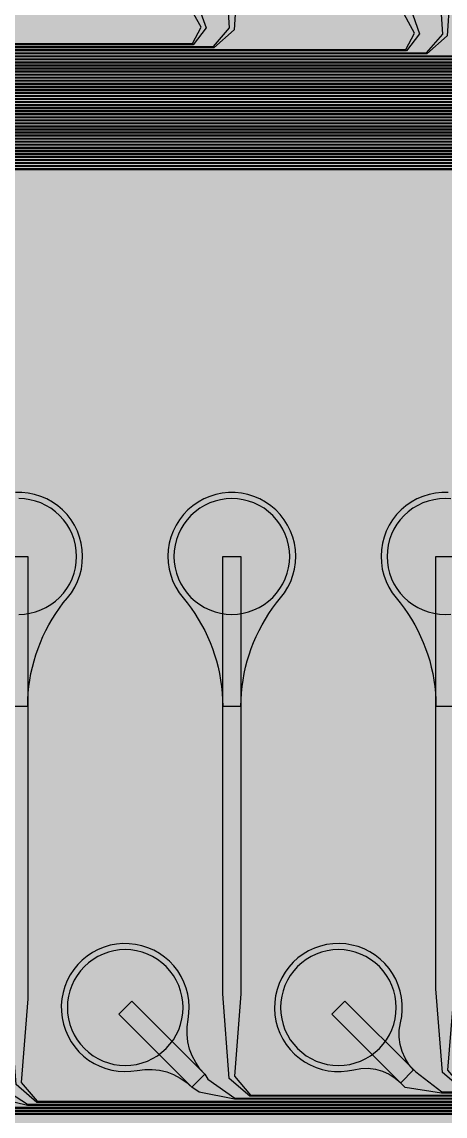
# Model space of a CAD drawing. Header units: metres. Extents: x -7220 to 10980, y -29667 to 1833.
# Drawn here: x 7248 to 7943, y -20961 to -19165 of the extents above; entities that cross this region are included whole.
import ezdxf

# ---------------------------------------------------------------- set-up
doc = ezdxf.new("R2010")
doc.units = ezdxf.units.M
for name, color, linetype in [('Metal1', 4, 'CONTINUOUS'), ('Polyimide', 7, 'CONTINUOUS'), ('Polyimide_Negative', 5, 'CONTINUOUS')]:
    doc.layers.add(name, color=color, linetype=linetype)

msp = doc.modelspace()

# ---------------------------------------------------------------- hatches: boundary and pattern name
at = {"layer": 'Polyimide'}
msp.add_hatch(color=7, dxfattribs=at).paths.add_polyline_path([(4099.4, -13861.6), (4142.6, -14152.8), (4214.2, -14438.4), (4313.4, -14715.5), (4439.2, -14981.7), (4590.6, -15234.2), (4766, -15470.7), (4963.7, -15688.8), (5181.8, -15886.5), (5418.3, -16061.9), (5670.8, -16213.3), (5936.9, -16339.1), (6214.1, -16438.3), (6499.7, -16509.9), (6790.9, -16553.1), (7085, -16567.5), (9980.4, -16567.5), (10058.8, -16571.4), (10136.4, -16582.9), (10212.6, -16601.9), (10286.5, -16628.4), (10357.5, -16662), (10424.8, -16702.3), (10487.9, -16749.1), (10546.1, -16801.8), (10598.8, -16860), (10645.6, -16923), (10685.9, -16990.4), (10719.5, -17061.4), (10745.9, -17135.3), (10765, -17211.4), (10776.5, -17289.1), (10780.4, -17367.5), (10780.4, -21957.3), (10741.6, -22012.9), (10706, -22070.6), (10673.6, -22130.1), (10644.5, -22191.4), (10618.9, -22254.2), (10596.8, -22318.2), (10578.3, -22383.5), (10563.4, -22449.6), (10552.2, -22516.5), (10544.7, -22583.8), (10541, -22651.5), (10541, -22719.3), (10544.7, -22787), (10552.2, -22854.4), (10563.4, -22921.2), (10578.3, -22987.4), (10596.8, -23052.6), (10618.9, -23116.7), (10644.5, -23179.5), (10673.6, -23240.7), (10706, -23300.3), (10741.6, -23357.9), (10780.4, -23413.5), (10780.4, -28667.5), (10776.5, -28745.9), (10765, -28823.6), (10745.9, -28899.7), (10719.5, -28973.6), (10685.9, -29044.6), (10645.6, -29112), (10598.8, -29175), (10546.1, -29233.2), (10487.9, -29285.9), (10424.8, -29332.7), (10357.5, -29373), (10286.5, -29406.6), (10212.6, -29433.1), (10136.4, -29452.1), (10058.8, -29463.6), (9980.4, -29467.5), (-6219.6, -29467.5), (-6298, -29463.6), (-6375.7, -29452.1), (-6451.9, -29433.1), (-6525.8, -29406.6), (-6596.7, -29373), (-6664.1, -29332.7), (-6727.1, -29285.9), (-6785.3, -29233.2), (-6838, -29175), (-6884.8, -29112), (-6925.2, -29044.6), (-6958.7, -28973.6), (-6985.2, -28899.7), (-7004.3, -28823.6), (-7015.8, -28745.9), (-7019.6, -28667.5), (-7019.6, -23426.3), (-6979.4, -23370.1), (-6942.3, -23311.6), (-6908.7, -23251.2), (-6878.5, -23189), (-6851.8, -23125.1), (-6828.8, -23059.9), (-6809.5, -22993.4), (-6794, -22926), (-6782.4, -22857.8), (-6774.6, -22789.1), (-6770.7, -22720), (-6770.7, -22650.8), (-6774.6, -22581.8), (-6782.4, -22513), (-6794, -22444.8), (-6809.5, -22377.4), (-6828.8, -22311), (-6851.8, -22245.7), (-6878.5, -22181.9), (-6908.7, -22119.7), (-6942.3, -22059.2), (-6979.4, -22000.8), (-7019.6, -21944.5), (-7019.6, -17367.5), (-7015.8, -17289.1), (-7004.3, -17211.4), (-6985.2, -17135.3), (-6958.7, -17061.4), (-6925.2, -16990.4), (-6884.8, -16923), (-6838, -16860), (-6785.3, -16801.8), (-6727.1, -16749.1), (-6664.1, -16702.3), (-6596.7, -16662), (-6525.8, -16628.4), (-6451.9, -16601.9), (-6375.7, -16582.9), (-6298, -16571.4), (-6219.6, -16567.5), (-3314, -16567.5), (-3019.9, -16553.1), (-2728.7, -16509.9), (-2443.1, -16438.3), (-2165.9, -16339.1), (-1899.8, -16213.3), (-1647.3, -16061.9), (-1410.8, -15886.5), (-1192.7, -15688.8), (-995, -15470.7), (-819.6, -15234.2), (-668.2, -14981.7), (-542.4, -14715.5), (-443.2, -14438.4), (-371.6, -14152.8), (-328.4, -13861.6), (-314, -13567.5), (-314, -13373.5), (-317.5, -13328.1), (-327.7, -13283.8), (-344.6, -13241.5), (-367.6, -13202.3), (-396.4, -13167), (-430.1, -13136.5), (-468, -13111.4), (-509.3, -13092.3), (-509.3, -13092.3), (-578.2, -13061.3), (-642.2, -13021.2), (-700.3, -12973), (-751.3, -12917.3), (-794.4, -12855.3), (-828.7, -12788.1), (-853.7, -12716.8), (-868.9, -12642.8), (-874, -12567.5), (-868.9, -12492.2), (-853.7, -12418.2), (-828.7, -12346.9), (-794.4, -12279.7), (-751.3, -12217.7), (-700.3, -12162), (-642.2, -12113.8), (-578.2, -12073.7), (-509.3, -12042.7), (-509.3, -12042.7), (-468, -12023.6), (-430.1, -11998.5), (-396.4, -11968), (-367.6, -11932.7), (-344.6, -11893.5), (-327.7, -11851.2), (-317.5, -11806.9), (-314, -11761.5), (-314, -11074.3), (-317.5, -11028.9), (-327.7, -10984.6), (-344.6, -10942.4), (-367.6, -10903.1), (-396.4, -10867.8), (-430.1, -10837.3), (-468, -10812.2), (-509.3, -10793.2), (-509.3, -10793.2), (-578.2, -10762.1), (-642.2, -10722.1), (-700.3, -10673.8), (-751.3, -10618.1), (-794.4, -10556.1), (-828.7, -10488.9), (-853.7, -10417.6), (-868.9, -10343.7), (-874, -10268.3), (-868.9, -10193), (-853.7, -10119), (-828.7, -10047.8), (-794.4, -9980.5), (-751.3, -9918.5), (-700.3, -9862.9), (-642.2, -9814.6), (-578.2, -9774.6), (-509.3, -9743.5), (-509.3, -9743.5), (-468, -9724.5), (-430.1, -9699.4), (-396.4, -9668.8), (-367.6, -9633.5), (-344.6, -9594.3), (-327.7, -9552), (-317.5, -9507.7), (-314, -9462.4), (-314, -8775.1), (-317.5, -8729.8), (-327.7, -8685.5), (-344.6, -8643.2), (-367.6, -8604), (-396.4, -8568.7), (-430.1, -8538.1), (-468, -8513), (-509.3, -8494), (-509.3, -8494), (-578.2, -8462.9), (-642.2, -8422.9), (-700.3, -8374.6), (-751.3, -8319), (-794.4, -8257), (-828.7, -8189.7), (-853.7, -8118.5), (-868.9, -8044.5), (-874, -7969.2), (-868.9, -7893.8), (-853.7, -7819.9), (-828.7, -7748.6), (-794.4, -7681.4), (-751.3, -7619.4), (-700.3, -7563.7), (-642.2, -7515.4), (-578.2, -7475.4), (-509.3, -7444.3), (-509.3, -7444.3), (-468, -7425.3), (-430.1, -7400.2), (-396.4, -7369.7), (-367.6, -7334.4), (-344.6, -7295.1), (-327.7, -7252.9), (-317.5, -7208.6), (-314, -7163.2), (-314, -6476), (-317.5, -6430.6), (-327.7, -6386.3), (-344.6, -6344), (-367.6, -6304.8), (-396.4, -6269.5), (-430.1, -6239), (-468, -6213.9), (-509.3, -6194.8), (-509.3, -6194.8), (-578.2, -6163.8), (-642.2, -6123.7), (-700.3, -6075.5), (-751.3, -6019.8), (-794.4, -5957.8), (-828.7, -5890.6), (-853.7, -5819.3), (-868.9, -5745.3), (-874, -5670), (-868.9, -5594.7), (-853.7, -5520.7), (-828.7, -5449.4), (-794.4, -5382.2), (-751.3, -5320.2), (-700.3, -5264.5), (-642.2, -5216.3), (-578.2, -5176.2), (-509.3, -5145.2), (-509.3, -5145.2), (-468, -5126.1), (-430.1, -5101), (-396.4, -5070.5), (-367.6, -5035.2), (-344.6, -4996), (-327.7, -4953.7), (-317.5, -4909.4), (-314, -4864), (-314, 380), (-314, 1532.5), (-269, 1532.5), (-268.8, 1525.6), (-268.1, 1518.8), (-267, 1512), (-265.4, 1505.3), (-263.4, 1498.7), (-261, 1492.3), (-258.2, 1486.1), (-254.9, 1480), (-251.3, 1474.2), (-247.3, 1468.6), (-242.9, 1463.3), (-238.2, 1458.3), (-233.2, 1453.6), (-227.9, 1449.2), (-222.3, 1445.2), (-216.5, 1441.6), (-210.4, 1438.3), (-204.2, 1435.5), (-197.8, 1433.1), (-191.2, 1431.1), (-184.5, 1429.5), (-177.7, 1428.4), (-170.9, 1427.7), (-164, 1427.5), (-157.1, 1427.7), (-150.3, 1428.4), (-143.5, 1429.5), (-136.8, 1431.1), (-130.2, 1433.1), (-123.8, 1435.5), (-117.6, 1438.3), (-111.5, 1441.6), (-105.7, 1445.2), (-100.1, 1449.2), (-94.8, 1453.6), (-89.8, 1458.3), (-85.1, 1463.3), (-80.7, 1468.6), (-76.7, 1474.2), (-73.1, 1480), (-69.8, 1486.1), (-67, 1492.3), (-64.6, 1498.7), (-62.6, 1505.3), (-61, 1512), (-59.9, 1518.8), (-59.2, 1525.6), (-59, 1532.5), (1786, 1532.5), (3835, 1532.5), (3835.2, 1539), (3835.9, 1545.6), (3836.9, 1552), (3838.4, 1558.4), (3840.3, 1564.6), (3842.6, 1570.8), (3845.3, 1576.7), (3848.4, 1582.5), (3851.9, 1588.1), (3855.7, 1593.4), (3859.8, 1598.4), (3864.3, 1603.2), (3869.1, 1607.7), (3874.1, 1611.8), (3879.4, 1615.6), (3885, 1619.1), (3890.8, 1622.2), (3896.7, 1624.9), (3902.9, 1627.2), (3909.1, 1629.1), (3915.5, 1630.6), (3921.9, 1631.6), (3928.5, 1632.3), (3935, 1632.5), (3941.5, 1632.3), (3948.1, 1631.6), (3954.5, 1630.6), (3960.9, 1629.1), (3967.1, 1627.2), (3973.3, 1624.9), (3979.2, 1622.2), (3985, 1619.1), (3990.6, 1615.6), (3995.9, 1611.8), (4000.9, 1607.7), (4005.7, 1603.2), (4010.2, 1598.4), (4014.3, 1593.4), (4018.1, 1588.1), (4021.6, 1582.5), (4024.7, 1576.7), (4027.4, 1570.8), (4029.7, 1564.6), (4031.6, 1558.4), (4033.1, 1552), (4034.1, 1545.6), (4034.8, 1539), (4035, 1532.5), (4085, 1532.5), (4085, 380), (4085, 330), (4085, -4864), (4088.5, -4909.4), (4098.7, -4953.7), (4115.6, -4996), (4138.6, -5035.2), (4167.4, -5070.5), (4201.1, -5101), (4239, -5126.1), (4280.3, -5145.2), (4280.3, -5145.2), (4349.2, -5176.2), (4413.2, -5216.3), (4471.3, -5264.5), (4522.3, -5320.2), (4565.4, -5382.2), (4599.7, -5449.4), (4624.7, -5520.7), (4639.9, -5594.7), (4645, -5670), (4639.9, -5745.3), (4624.7, -5819.3), (4599.7, -5890.6), (4565.4, -5957.8), (4522.3, -6019.8), (4471.3, -6075.5), (4413.2, -6123.7), (4349.2, -6163.8), (4280.3, -6194.8), (4239, -6213.9), (4201.1, -6239), (4167.4, -6269.5), (4138.6, -6304.8), (4115.6, -6344), (4098.7, -6386.3), (4088.5, -6430.6), (4085, -6476), (4085, -13567.5), (4099.4, -13861.6)])

# ---------------------------------------------------------------- linework, layer by layer
at = {"layer": 'Metal1'}
for points in [[(9493.9, -17916.6), (9493.9, -19377.4), (9463.3, -19408), (2872.5, -19408), (2841.9, -19377.4), (2841.9, -18191.7)], [(2843.9, -18191.7), (2843.9, -19376.6), (2873.3, -19406), (9462.5, -19406), (9491.9, -19376.6), (9491.9, -17917.4)], [(9488.9, -17921.6), (9488.9, -19372.4), (9458.3, -19403), (2877.5, -19403), (2846.9, -19372.4), (2846.9, -18191.7)], [(2848.9, -18191.7), (2848.9, -19371.6), (2878.3, -19401), (9457.5, -19401), (9486.9, -19371.6), (9486.9, -17922.4)], [(9483.9, -17926.6), (9483.9, -19367.4), (9453.3, -19398), (2882.5, -19398), (2851.9, -19367.4), (2851.9, -18191.7)], [(2853.9, -18191.7), (2853.9, -19366.6), (2883.3, -19396), (9452.5, -19396), (9481.9, -19366.6), (9481.9, -17927.4)], [(9478.9, -17931.6), (9478.9, -19362.4), (9448.3, -19393), (2887.5, -19393), (2856.9, -19362.4), (2856.9, -18191.7)], [(2858.9, -18191.7), (2858.9, -19361.6), (2888.3, -19391), (9447.5, -19391), (9476.9, -19361.6), (9476.9, -17932.4)], [(9473.9, -17936.6), (9473.9, -19357.4), (9443.3, -19388), (2892.5, -19388), (2861.9, -19357.4), (2861.9, -18191.7)], [(2863.9, -18191.7), (2863.9, -19356.6), (2893.3, -19386), (9442.5, -19386), (9471.9, -19356.6), (9471.9, -17937.4)], [(9468.9, -17941.6), (9468.9, -19352.4), (9438.3, -19383), (2897.5, -19383), (2866.9, -19352.4), (2866.9, -18191.7)], [(2868.9, -18191.7), (2868.9, -19351.6), (2898.3, -19381), (9437.5, -19381), (9466.9, -19351.6), (9466.9, -17942.4)], [(9463.9, -17946.6), (9463.9, -19347.4), (9433.3, -19378), (2902.5, -19378), (2871.9, -19347.4), (2871.9, -18191.7)], [(2873.9, -18191.7), (2873.9, -19346.6), (2903.3, -19376), (9432.5, -19376), (9461.9, -19346.6), (9461.9, -17947.4)], [(9458.9, -17951.6), (9458.9, -19342.4), (9428.3, -19373), (2907.5, -19373), (2876.9, -19342.4), (2876.9, -18191.7)], [(2878.9, -18191.7), (2878.9, -19341.6), (2908.3, -19371), (9427.5, -19371), (9456.9, -19341.6), (9456.9, -17952.4)], [(9453.9, -17956.6), (9453.9, -19337.4), (9423.3, -19368), (2912.5, -19368), (2881.9, -19337.4), (2881.9, -18191.7)], [(2883.9, -18191.7), (2883.9, -19336.6), (2913.3, -19366), (9422.5, -19366), (9451.9, -19336.6), (9451.9, -17957.4)], [(9448.9, -17961.6), (9448.9, -19332.4), (9418.3, -19363), (2917.5, -19363), (2886.9, -19332.4), (2886.9, -18191.7)], [(2888.9, -18191.7), (2888.9, -19331.6), (2918.3, -19361), (9417.5, -19361), (9446.9, -19331.6), (9446.9, -17962.4)], [(9443.9, -17966.6), (9443.9, -19327.4), (9413.3, -19358), (2922.5, -19358), (2891.9, -19327.4), (2891.9, -18191.7)], [(2893.9, -18191.7), (2893.9, -19326.6), (2923.3, -19356), (9412.5, -19356), (9441.9, -19326.6), (9441.9, -17967.4)], [(9438.9, -17971.6), (9438.9, -19322.4), (9408.3, -19353), (2927.5, -19353), (2896.9, -19322.4), (2896.9, -18191.7)], [(2898.9, -18191.7), (2898.9, -19321.6), (2928.3, -19351), (9407.5, -19351), (9436.9, -19321.6), (9436.9, -17972.4)], [(9433.9, -17976.6), (9433.9, -19317.4), (9403.3, -19348), (2932.5, -19348), (2901.9, -19317.4), (2901.9, -18191.7)], [(2903.9, -18191.7), (2903.9, -19316.6), (2933.3, -19346), (9402.5, -19346), (9431.9, -19316.6), (9431.9, -17977.4)], [(9428.9, -17981.6), (9428.9, -19312.4), (9398.3, -19343), (2937.5, -19343), (2906.9, -19312.4), (2906.9, -18191.7)], [(2908.9, -18191.7), (2908.9, -19311.6), (2938.3, -19341), (9397.5, -19341), (9426.9, -19311.6), (9426.9, -17982.4)], [(9423.9, -17986.6), (9423.9, -19307.4), (9393.3, -19338), (2942.5, -19338), (2911.9, -19307.4), (2911.9, -18191.7)], [(2913.9, -18191.7), (2913.9, -19306.6), (2943.3, -19336), (9392.5, -19336), (9421.9, -19306.6), (9421.9, -17987.4)], [(9418.9, -17991.6), (9418.9, -19302.4), (9388.3, -19333), (2947.5, -19333), (2916.9, -19302.4), (2916.9, -18191.7)], [(2918.9, -18191.7), (2918.9, -19301.6), (2948.3, -19331), (9387.5, -19331), (9416.9, -19301.6), (9416.9, -17992.4)], [(9413.9, -17996.6), (9413.9, -19297.4), (9383.3, -19328), (2952.5, -19328), (2921.9, -19297.4), (2921.9, -18191.7)], [(2923.9, -18191.7), (2923.9, -19296.6), (2953.3, -19326), (9382.5, -19326), (9411.9, -19296.6), (9411.9, -17997.4)], [(9408.9, -18001.6), (9408.9, -19292.4), (9378.3, -19323), (2957.5, -19323), (2926.9, -19292.4), (2926.9, -18191.7)], [(2928.9, -18191.7), (2928.9, -19291.6), (2958.3, -19321), (9377.5, -19321), (9406.9, -19291.6), (9406.9, -18002.4)], [(9403.9, -18006.6), (9403.9, -19287.4), (9373.3, -19318), (2962.5, -19318), (2931.9, -19287.4), (2931.9, -18191.7)], [(2933.9, -18191.7), (2933.9, -19286.6), (2963.3, -19316), (9372.5, -19316), (9401.9, -19286.6), (9401.9, -18007.4)], [(9398.9, -18011.6), (9398.9, -19282.4), (9368.3, -19313), (2967.5, -19313), (2936.9, -19282.4), (2936.9, -18191.7)], [(2938.9, -18191.7), (2938.9, -19281.6), (2968.3, -19311), (9367.5, -19311), (9396.9, -19281.6), (9396.9, -18012.4)], [(9393.9, -18016.6), (9393.9, -19277.4), (9363.3, -19308), (2972.5, -19308), (2941.9, -19277.4), (2941.9, -18191.7)], [(2943.9, -18191.7), (2943.9, -19276.6), (2973.3, -19306), (9362.5, -19306), (9391.9, -19276.6), (9391.9, -18017.4)], [(9388.9, -18021.6), (9388.9, -19272.4), (9358.3, -19303), (2977.5, -19303), (2946.9, -19272.4), (2946.9, -18191.7)], [(2948.9, -18191.7), (2948.9, -19271.6), (2978.3, -19301), (9357.5, -19301), (9386.9, -19271.6), (9386.9, -18022.4)], [(9383.9, -18026.6), (9383.9, -19267.4), (9353.3, -19298), (2982.5, -19298), (2951.9, -19267.4), (2951.9, -18191.7)], [(2953.9, -18191.7), (2953.9, -19266.6), (2983.3, -19296), (9352.5, -19296), (9381.9, -19266.6), (9381.9, -18027.4)], [(9378.9, -18031.6), (9378.9, -19262.4), (9348.3, -19293), (2987.5, -19293), (2956.9, -19262.4), (2956.9, -18191.7)], [(2958.9, -18191.7), (2958.9, -19261.6), (2988.3, -19291), (9347.5, -19291), (9376.9, -19261.6), (9376.9, -18032.4)], [(9373.9, -18036.6), (9373.9, -19257.4), (9343.3, -19288), (2992.5, -19288), (2961.9, -19257.4), (2961.9, -18191.7)], [(2963.9, -18191.7), (2963.9, -19256.6), (2993.3, -19286), (9342.5, -19286), (9371.9, -19256.6), (9371.9, -18037.4)], [(9368.9, -18041.6), (9368.9, -19252.4), (9338.3, -19283), (2997.5, -19283), (2966.9, -19252.4), (2966.9, -18191.7)], [(2968.9, -18191.7), (2968.9, -19251.6), (2998.3, -19281), (9337.5, -19281), (9366.9, -19251.6), (9366.9, -18042.4)], [(9363.9, -18046.6), (9363.9, -19247.4), (9333.3, -19278), (3002.5, -19278), (2971.9, -19247.4), (2971.9, -18191.7)], [(2973.9, -18191.7), (2973.9, -19246.6), (3003.3, -19276), (9332.5, -19276), (9361.9, -19246.6), (9361.9, -18047.4)], [(9358.9, -18051.6), (9358.9, -19242.4), (9328.3, -19273), (3007.5, -19273), (2976.9, -19242.4), (2976.9, -18191.7)], [(2978.9, -18191.7), (2978.9, -19241.6), (3008.3, -19271), (9327.5, -19271), (9356.9, -19241.6), (9356.9, -18052.4)], [(9353.9, -18056.6), (9353.9, -19237.4), (9323.3, -19268), (3012.5, -19268), (2981.9, -19237.4), (2981.9, -18191.7)], [(2983.9, -18191.7), (2983.9, -19236.6), (3013.3, -19266), (9322.5, -19266), (9351.9, -19236.6), (9351.9, -18057.4)], [(9348.9, -18061.6), (9348.9, -19232.4), (9318.3, -19263), (3017.5, -19263), (2986.9, -19232.4), (2986.9, -18191.7)], [(2988.9, -18191.7), (2988.9, -19231.6), (3018.3, -19261), (9317.5, -19261), (9346.9, -19231.6), (9346.9, -18062.4)], [(9343.9, -18066.6), (9343.9, -19227.4), (9313.3, -19258), (3022.5, -19258), (2991.9, -19227.4), (2991.9, -18191.7)], [(2993.9, -18191.7), (2993.9, -19226.6), (3023.3, -19256), (9312.5, -19256), (9341.9, -19226.6), (9341.9, -18067.4)], [(9338.9, -18071.6), (9338.9, -19222.4), (9308.3, -19253), (3027.5, -19253), (2996.9, -19222.4), (2996.9, -18191.7)], [(2998.9, -18191.7), (2998.9, -19221.6), (3028.3, -19251), (9307.5, -19251), (9336.9, -19221.6), (9336.9, -18072.4)], [(2553.9, -18191.7), (2553.9, -22346.6), (2583.3, -22376), (9432.5, -22376), (9461.9, -22346.6), (9461.9, -20947.4), (9432.5, -20918), (7972.5, -20918), (7938.5, -20888.8), (7927.9, -20752), (7927.9, -20042.5), (7957.9, -20042.5), (7957.9, -20752), (7947.2, -20885.2), (7973.3, -20916), (9433.3, -20916), (9463.9, -20946.6), (9463.9, -22347.4), (9433.3, -22378), (2582.5, -22378), (2551.9, -22347.4), (2551.9, -18191.7)], [(2558.9, -18191.7), (2558.9, -22341.6), (2588.3, -22371), (9427.5, -22371), (9456.9, -22341.6), (9456.9, -20952.4), (9427.5, -20923), (7937.2, -20923), (7877.7, -20913.5), (7757.3, -20793.1), (7778.5, -20771.9), (7894.7, -20888.1), (7937.6, -20921), (9428.3, -20921), (9458.9, -20951.6), (9458.9, -22342.4), (9428.3, -22373), (2587.5, -22373), (2556.9, -22342.4), (2556.9, -18191.7)], [(2563.9, -18191.7), (2563.9, -22336.6), (2593.3, -22366), (9422.5, -22366), (9451.9, -22336.6), (9451.9, -20957.4), (9422.5, -20928), (7622.5, -20928), (7588.6, -20898.8), (7577.9, -20760), (7577.9, -20042.5), (7607.9, -20042.5), (7607.9, -20760), (7597.2, -20895.2), (7623.3, -20926), (9423.3, -20926), (9453.9, -20956.6), (9453.9, -22337.4), (9423.3, -22368), (2592.5, -22368), (2561.9, -22337.4), (2561.9, -18191.7)], [(2568.9, -18191.7), (2568.9, -22331.6), (2598.3, -22361), (9417.5, -22361), (9446.9, -22331.6), (9446.9, -20962.4), (9417.5, -20933), (7597.2, -20933), (7539, -20921.4), (7527.3, -20913.1), (7407.3, -20793.1), (7428.5, -20771.9), (7548.5, -20891.9), (7553.3, -20900.1), (7597.6, -20931), (9418.3, -20931), (9448.9, -20961.6), (9448.9, -22332.4), (9418.3, -22363), (2597.5, -22363), (2566.9, -22332.4), (2566.9, -18191.7)], [(2573.9, -18191.7), (2573.9, -22326.6), (2603.3, -22356), (9412.5, -22356), (9441.9, -22326.6), (9441.9, -20967.4), (9412.5, -20938), (7272.5, -20938), (7238.6, -20908.8), (7227.9, -20768), (7227.9, -20042.5), (7257.9, -20042.5), (7257.9, -20768), (7247.1, -20905.2), (7273.3, -20936), (9413.3, -20936), (9443.9, -20966.6), (9443.9, -22327.4), (9413.3, -22358), (2602.5, -22358), (2571.9, -22327.4), (2571.9, -18191.7)], [(2578.9, -18191.7), (2578.9, -22321.6), (2608.3, -22351), (9407.5, -22351), (9436.9, -22321.6), (9436.9, -20972.4), (9407.5, -20943), (7257.2, -20943), (7200.2, -20929.7), (7177.3, -20913.1), (7057.3, -20793.1), (7078.5, -20771.9), (7198.5, -20891.9), (7212.1, -20911.8), (7257.6, -20941), (9408.3, -20941), (9438.9, -20971.6), (9438.9, -22322.4), (9408.3, -22353), (2607.5, -22353), (2576.9, -22322.4), (2576.9, -18191.7)], [(2583.9, -18191.7), (2583.9, -22316.6), (2613.3, -22346), (9402.5, -22346), (9431.9, -22316.6), (9431.9, -20977.4), (9402.5, -20948), (6922.5, -20948), (6888.6, -20918.8), (6877.9, -20776), (6877.9, -20042.5), (6907.9, -20042.5), (6907.9, -20776), (6897.1, -20915.2), (6923.3, -20946), (9403.3, -20946), (9433.9, -20976.6), (9433.9, -22317.4), (9403.3, -22348), (2612.5, -22348), (2581.9, -22317.4), (2581.9, -18191.7)], [(2588.9, -18191.7), (2588.9, -22311.6), (2618.3, -22341), (9397.5, -22341), (9426.9, -22311.6), (9426.9, -20982.4), (9397.5, -20953), (6917.2, -20953), (6861, -20938.5), (6827.3, -20913.1), (6707.3, -20793.1), (6728.5, -20771.9), (6848.5, -20891.9), (6871.3, -20923), (6917.6, -20951), (9398.3, -20951), (9428.9, -20981.6), (9428.9, -22312.4), (9398.3, -22343), (2617.5, -22343), (2586.9, -22312.4), (2586.9, -18191.7)], [(2593.9, -18191.7), (2593.9, -22306.6), (2623.3, -22336), (9392.5, -22336), (9421.9, -22306.6), (9421.9, -20987.4), (9392.5, -20958), (6572.5, -20958), (6538.7, -20928.7), (6527.9, -20784), (6527.9, -20042.5), (6557.9, -20042.5), (6557.9, -20784), (6547.1, -20925.3), (6573.3, -20956), (9393.3, -20956), (9423.9, -20986.6), (9423.9, -22307.4), (9393.3, -22338), (2622.5, -22338), (2591.9, -22307.4), (2591.9, -18191.7)], [(9007.9, -19038), (8996.6, -19218.5), (8963.3, -19248), (3032.5, -19248), (3001.9, -19217.4), (3001.9, -18191.7)], [(3003.9, -18191.7), (3003.9, -19216.6), (3033.3, -19246), (8962.5, -19246), (8989.2, -19215.5), (8977.9, -19038)], [(8903.1, -19063.3), (8951.8, -19214.6), (8929.6, -19243), (3037.5, -19243), (3006.9, -19212.4), (3006.9, -18191.7)], [(3008.9, -18191.7), (3008.9, -19211.6), (3038.3, -19241), (8928.6, -19241), (8943.9, -19213.8), (8875.2, -19074.5)], [(8657.9, -19030), (8646.6, -19208.5), (8613.3, -19238), (3042.5, -19238), (3011.9, -19207.4), (3011.9, -18191.7)], [(3013.9, -18191.7), (3013.9, -19206.6), (3043.3, -19236), (8612.5, -19236), (8639.2, -19205.5), (8627.9, -19030)], [(8553, -19058), (8601.5, -19204.7), (8579.6, -19233), (3047.5, -19233), (3016.9, -19202.4), (3016.9, -18191.7)], [(3018.9, -18191.7), (3018.9, -19201.6), (3048.3, -19231), (8578.6, -19231), (8593.6, -19203.9), (8525.3, -19069.5)], [(8307.9, -19022), (8296.6, -19198.5), (8263.3, -19228), (3052.5, -19228), (3021.9, -19197.4), (3021.9, -18191.7)], [(3023.9, -18191.7), (3023.9, -19196.6), (3053.3, -19226), (8262.5, -19226), (8289.1, -19195.5), (8277.9, -19022)], [(8202.9, -19052.7), (8251.3, -19194.8), (8229.6, -19223), (3057.5, -19223), (3026.9, -19192.4), (3026.9, -18191.7)], [(3028.9, -18191.7), (3028.9, -19191.6), (3058.3, -19221), (8228.5, -19221), (8243.2, -19194.1), (8175.3, -19064.6)], [(7957.9, -19014), (7946.6, -19188.6), (7913.3, -19218), (3062.5, -19218), (3031.9, -19187.4), (3031.9, -18191.7)], [(3033.9, -18191.7), (3033.9, -19186.6), (3063.3, -19216), (7912.5, -19216), (7939.1, -19185.4), (7927.9, -19014)], [(7852.8, -19047.4), (7901, -19184.9), (7879.6, -19213), (3067.5, -19213), (3036.9, -19182.4), (3036.9, -18191.7)], [(3038.9, -18191.7), (3038.9, -19181.6), (3068.3, -19211), (7878.5, -19211), (7892.9, -19184.2), (7825.3, -19059.6)], [(7607.9, -19006), (7596.7, -19178.6), (7563.3, -19208), (3072.5, -19208), (3041.9, -19177.4), (3041.9, -18191.7)], [(3043.9, -18191.7), (3043.9, -19176.6), (3073.3, -19206), (7562.5, -19206), (7589.1, -19175.4), (7577.9, -19006)], [(7502.6, -19042.1), (7550.8, -19175), (7529.6, -19203), (3077.5, -19203), (3046.9, -19172.4), (3046.9, -18191.7)], [(3048.9, -18191.7), (3048.9, -19171.6), (3078.3, -19201), (7528.5, -19201), (7542.5, -19174.4), (7475.3, -19054.6)], [(7227.9, -20288.1), (7257.9, -20288.1), (7257.9, -20288.1), (7258.1, -20277.3), (7258.7, -20266.6), (7259.8, -20255.9), (7261.2, -20245.3), (7263.1, -20234.7), (7265.4, -20224.2), (7268.1, -20213.9), (7271.2, -20203.6), (7274.7, -20193.4), (7278.6, -20183.4), (7282.8, -20173.6), (7287.5, -20163.9), (7292.5, -20154.4), (7297.9, -20145.1), (7303.7, -20136.1), (7309.8, -20127.3), (7316.2, -20118.7), (7323, -20110.4), (7329.4, -20101.9), (7335, -20092.9), (7339.6, -20083.3), (7343.2, -20073.4), (7345.8, -20063.1), (7347.4, -20052.6), (7347.9, -20042), (7347.3, -20031.4), (7345.6, -20020.9), (7342.9, -20010.7), (7339.2, -20000.8), (7334.5, -19991.3), (7328.9, -19982.3), (7322.4, -19973.9), (7315, -19966.2), (7307, -19959.3), (7298.3, -19953.3), (7289, -19948.2), (7279.2, -19944), (7269.1, -19940.8), (7258.7, -19938.7), (7248.2, -19937.6), (7237.6, -19937.6)], [(7948.2, -19937.6), (7937.6, -19937.6), (7927, -19938.7), (7916.6, -19940.8), (7906.5, -19944), (7896.8, -19948.2), (7887.5, -19953.3), (7878.8, -19959.3), (7870.7, -19966.2), (7863.4, -19973.9), (7856.9, -19982.3), (7851.2, -19991.3), (7846.5, -20000.8), (7842.8, -20010.7), (7840.1, -20020.9), (7838.5, -20031.4), (7837.9, -20042), (7838.4, -20052.6), (7839.9, -20063.1), (7842.5, -20073.4), (7846.1, -20083.3), (7850.8, -20092.9), (7856.3, -20101.9), (7862.7, -20110.4), (7869.5, -20118.7), (7876, -20127.3), (7882.1, -20136.1), (7887.8, -20145.1), (7893.2, -20154.4), (7898.3, -20163.9), (7902.9, -20173.6), (7907.2, -20183.4), (7911.1, -20193.4), (7914.6, -20203.6), (7917.7, -20213.9), (7920.4, -20224.2), (7922.7, -20234.7), (7924.5, -20245.3), (7926, -20255.9), (7927, -20266.6), (7927.7, -20277.3), (7927.9, -20288.1), (7957.9, -20288.1)]]:
    msp.add_lwpolyline(points, dxfattribs=at)
for points in [[(7607.9, -20288.1), (7608.1, -20277.3), (7608.7, -20266.6), (7609.8, -20255.9), (7611.2, -20245.3), (7613.1, -20234.7), (7615.4, -20224.2), (7618.1, -20213.9), (7621.2, -20203.6), (7624.7, -20193.4), (7628.6, -20183.4), (7632.8, -20173.6), (7637.5, -20163.9), (7642.5, -20154.4), (7647.9, -20145.1), (7653.7, -20136.1), (7659.8, -20127.3), (7666.2, -20118.7), (7673, -20110.4), (7679.4, -20101.9), (7685, -20092.9), (7689.6, -20083.3), (7693.2, -20073.4), (7695.8, -20063.1), (7697.4, -20052.6), (7697.9, -20042), (7697.3, -20031.4), (7695.6, -20020.9), (7692.9, -20010.7), (7689.2, -20000.8), (7684.5, -19991.3), (7678.9, -19982.3), (7672.4, -19973.9), (7665, -19966.2), (7657, -19959.3), (7648.3, -19953.3), (7639, -19948.2), (7629.2, -19944), (7619.1, -19940.8), (7608.7, -19938.7), (7598.2, -19937.6), (7587.6, -19937.6), (7577, -19938.7), (7566.6, -19940.8), (7556.5, -19944), (7546.8, -19948.2), (7537.5, -19953.3), (7528.8, -19959.3), (7520.7, -19966.2), (7513.4, -19973.9), (7506.9, -19982.3), (7501.2, -19991.3), (7496.5, -20000.8), (7492.8, -20010.7), (7490.1, -20020.9), (7488.5, -20031.4), (7487.9, -20042), (7488.4, -20052.6), (7489.9, -20063.1), (7492.5, -20073.4), (7496.1, -20083.3), (7500.8, -20092.9), (7506.3, -20101.9), (7512.7, -20110.4), (7519.5, -20118.7), (7526, -20127.3), (7532.1, -20136.1), (7537.8, -20145.1), (7543.2, -20154.4), (7548.3, -20163.9), (7552.9, -20173.6), (7557.2, -20183.4), (7561.1, -20193.4), (7564.6, -20203.6), (7567.7, -20213.9), (7570.4, -20224.2), (7572.7, -20234.7), (7574.5, -20245.3), (7576, -20255.9), (7577, -20266.6), (7577.7, -20277.3), (7577.9, -20288.1), (7607.9, -20288.1)], [(7548.5, -20891.9), (7540.4, -20882.8), (7533.5, -20872.7), (7527.9, -20861.9), (7523.6, -20850.5), (7520.7, -20838.7), (7519.3, -20826.6), (7519.4, -20814.4), (7521, -20802.3), (7522.5, -20791.9), (7522.9, -20781.5), (7522.2, -20771), (7520.6, -20760.7), (7517.9, -20750.5), (7514.2, -20740.7), (7509.6, -20731.3), (7504, -20722.4), (7497.6, -20714.2), (7490.4, -20706.6), (7482.4, -20699.7), (7473.9, -20693.7), (7464.7, -20688.5), (7455.1, -20684.3), (7445.2, -20681.1), (7434.9, -20678.9), (7424.5, -20677.7), (7414, -20677.6), (7403.6, -20678.5), (7393.3, -20680.4), (7383.2, -20683.4), (7373.5, -20687.3), (7364.3, -20692.2), (7355.5, -20698), (7347.4, -20704.6), (7340, -20712.1), (7333.4, -20720.2), (7327.6, -20728.9), (7322.7, -20738.2), (7318.7, -20747.9), (7315.8, -20757.9), (7313.9, -20768.2), (7312.9, -20778.7), (7313.1, -20789.1), (7314.3, -20799.6), (7316.5, -20809.8), (7319.7, -20819.8), (7323.9, -20829.4), (7329.1, -20838.5), (7335.1, -20847.1), (7341.9, -20855), (7349.5, -20862.2), (7357.8, -20868.6), (7366.7, -20874.2), (7376.1, -20878.8), (7385.9, -20882.5), (7396, -20885.2), (7406.4, -20886.9), (7416.8, -20887.5), (7427.3, -20887.1), (7437.7, -20885.6), (7449.8, -20884), (7462, -20884), (7474.1, -20885.4), (7485.9, -20888.2), (7497.3, -20892.5), (7508.1, -20898.1), (7518.1, -20905), (7527.3, -20913.1), (7548.5, -20891.9)], [(7891.4, -20884.8), (7883.6, -20875.7), (7877.2, -20865.6), (7872.3, -20854.7), (7869.1, -20843.2), (7867.6, -20831.3), (7867.8, -20819.4), (7869.8, -20807.6), (7871.8, -20797.3), (7872.8, -20786.8), (7872.7, -20776.4), (7871.6, -20765.9), (7869.4, -20755.7), (7866.2, -20745.7), (7862, -20736.1), (7856.9, -20726.9), (7851, -20718.3), (7844.1, -20710.3), (7836.6, -20703.1), (7828.3, -20696.6), (7819.4, -20691), (7810.1, -20686.3), (7800.3, -20682.6), (7790.1, -20679.9), (7779.8, -20678.2), (7769.3, -20677.5), (7758.8, -20677.9), (7748.5, -20679.3), (7738.3, -20681.8), (7728.4, -20685.2), (7718.9, -20689.6), (7709.8, -20695), (7701.4, -20701.2), (7693.6, -20708.3), (7686.6, -20716), (7680.4, -20724.5), (7675, -20733.5), (7670.6, -20743), (7667.1, -20752.9), (7664.7, -20763.1), (7663.3, -20773.5), (7662.9, -20783.9), (7663.6, -20794.4), (7665.3, -20804.8), (7668, -20814.9), (7671.7, -20824.7), (7676.4, -20834.1), (7682, -20842.9), (7688.5, -20851.2), (7695.7, -20858.8), (7703.7, -20865.6), (7712.3, -20871.6), (7721.4, -20876.7), (7731.1, -20880.8), (7741.1, -20884), (7751.3, -20886.2), (7761.7, -20887.3), (7772.2, -20887.4), (7782.7, -20886.5), (7793, -20884.5), (7804.7, -20882.5), (7816.7, -20882.2), (7828.6, -20883.7), (7840.1, -20886.9), (7851, -20891.8), (7861.1, -20898.2), (7870.2, -20906), (7891.4, -20884.8)]]:
    msp.add_lwpolyline(points, close=True, dxfattribs=at)
at = {"layer": 'Polyimide_Negative'}
for points in [[(7242.9, -20137.5), (7252.2, -20137), (7261.4, -20135.7), (7270.5, -20133.4), (7279.2, -20130.3), (7287.7, -20126.3), (7295.7, -20121.5), (7303.1, -20115.9), (7310.1, -20109.7), (7316.3, -20102.8), (7321.9, -20095.3), (7326.7, -20087.3), (7330.6, -20078.9), (7333.8, -20070.1), (7336, -20061), (7337.4, -20051.8), (7337.9, -20042.5), (7337.9, -20042.5), (7337.4, -20033.2), (7336, -20024), (7333.8, -20014.9), (7330.6, -20006.1), (7326.7, -19997.7), (7321.9, -19989.7), (7316.3, -19982.2), (7310.1, -19975.3), (7303.1, -19969.1), (7295.7, -19963.5), (7287.7, -19958.7), (7279.2, -19954.7), (7270.5, -19951.6), (7261.4, -19949.3), (7252.2, -19948), (7242.9, -19947.5)], [(7952.2, -19948), (7942.9, -19947.5), (7933.6, -19948), (7924.3, -19949.3), (7915.3, -19951.6), (7906.5, -19954.7), (7898.1, -19958.7), (7890.1, -19963.5), (7882.6, -19969.1), (7875.7, -19975.3), (7869.4, -19982.2), (7863.9, -19989.7), (7859.1, -19997.7), (7855.1, -20006.1), (7852, -20014.9), (7849.7, -20024), (7848.3, -20033.2), (7847.9, -20042.5), (7848.3, -20051.8), (7849.7, -20061), (7852, -20070.1), (7855.1, -20078.9), (7859.1, -20087.3), (7863.9, -20095.3), (7869.4, -20102.8), (7875.7, -20109.7), (7882.6, -20115.9), (7890.1, -20121.5), (7898.1, -20126.3), (7906.5, -20130.3), (7915.3, -20133.4), (7924.3, -20135.7), (7933.6, -20137), (7942.9, -20137.5), (7952.2, -20137)]]:
    msp.add_lwpolyline(points, dxfattribs=at)
for points in [[(7687.9, -20042.5), (7687.4, -20033.2), (7686, -20024), (7683.8, -20014.9), (7680.6, -20006.1), (7676.7, -19997.7), (7671.9, -19989.7), (7666.3, -19982.2), (7660.1, -19975.3), (7653.1, -19969.1), (7645.7, -19963.5), (7637.7, -19958.7), (7629.2, -19954.7), (7620.5, -19951.6), (7611.4, -19949.3), (7602.2, -19948), (7592.9, -19947.5), (7583.6, -19948), (7574.3, -19949.3), (7565.3, -19951.6), (7556.5, -19954.7), (7548.1, -19958.7), (7540.1, -19963.5), (7532.6, -19969.1), (7525.7, -19975.3), (7519.4, -19982.2), (7513.9, -19989.7), (7509.1, -19997.7), (7505.1, -20006.1), (7502, -20014.9), (7499.7, -20024), (7498.3, -20033.2), (7497.9, -20042.5), (7498.3, -20051.8), (7499.7, -20061), (7502, -20070.1), (7505.1, -20078.9), (7509.1, -20087.3), (7513.9, -20095.3), (7519.4, -20102.8), (7525.7, -20109.7), (7532.6, -20115.9), (7540.1, -20121.5), (7548.1, -20126.3), (7556.5, -20130.3), (7565.3, -20133.4), (7574.3, -20135.7), (7583.6, -20137), (7592.9, -20137.5), (7602.2, -20137), (7611.4, -20135.7), (7620.5, -20133.4), (7629.2, -20130.3), (7637.7, -20126.3), (7645.7, -20121.5), (7653.1, -20115.9), (7660.1, -20109.7), (7666.3, -20102.8), (7671.9, -20095.3), (7676.7, -20087.3), (7680.6, -20078.9), (7683.8, -20070.1), (7686, -20061), (7687.4, -20051.8), (7687.9, -20042.5)], [(7512.9, -20782.5), (7512.4, -20773.2), (7511, -20764), (7508.8, -20754.9), (7505.6, -20746.1), (7501.7, -20737.7), (7496.9, -20729.7), (7491.3, -20722.2), (7485.1, -20715.3), (7478.1, -20709.1), (7470.7, -20703.5), (7462.7, -20698.7), (7454.2, -20694.7), (7445.5, -20691.6), (7436.4, -20689.3), (7427.2, -20688), (7417.9, -20687.5), (7408.6, -20688), (7399.3, -20689.3), (7390.3, -20691.6), (7381.5, -20694.7), (7373.1, -20698.7), (7365.1, -20703.5), (7357.6, -20709.1), (7350.7, -20715.3), (7344.4, -20722.2), (7338.9, -20729.7), (7334.1, -20737.7), (7330.1, -20746.1), (7327, -20754.9), (7324.7, -20764), (7323.3, -20773.2), (7322.9, -20782.5), (7323.3, -20791.8), (7324.7, -20801), (7327, -20810.1), (7330.1, -20818.9), (7334.1, -20827.3), (7338.9, -20835.3), (7344.4, -20842.8), (7350.7, -20849.7), (7357.6, -20855.9), (7365.1, -20861.5), (7373.1, -20866.3), (7381.5, -20870.3), (7390.3, -20873.4), (7399.3, -20875.7), (7408.6, -20877), (7417.9, -20877.5), (7427.2, -20877), (7436.4, -20875.7), (7445.5, -20873.4), (7454.2, -20870.3), (7462.7, -20866.3), (7470.7, -20861.5), (7478.1, -20855.9), (7485.1, -20849.7), (7491.3, -20842.8), (7496.9, -20835.3), (7501.7, -20827.3), (7505.6, -20818.9), (7508.8, -20810.1), (7511, -20801), (7512.4, -20791.8), (7512.9, -20782.5)], [(7862.9, -20782.5), (7862.4, -20773.2), (7861, -20764), (7858.8, -20754.9), (7855.6, -20746.1), (7851.7, -20737.7), (7846.9, -20729.7), (7841.3, -20722.2), (7835.1, -20715.3), (7828.1, -20709.1), (7820.7, -20703.5), (7812.7, -20698.7), (7804.2, -20694.7), (7795.5, -20691.6), (7786.4, -20689.3), (7777.2, -20688), (7767.9, -20687.5), (7758.6, -20688), (7749.3, -20689.3), (7740.3, -20691.6), (7731.5, -20694.7), (7723.1, -20698.7), (7715.1, -20703.5), (7707.6, -20709.1), (7700.7, -20715.3), (7694.4, -20722.2), (7688.9, -20729.7), (7684.1, -20737.7), (7680.1, -20746.1), (7677, -20754.9), (7674.7, -20764), (7673.3, -20773.2), (7672.9, -20782.5), (7673.3, -20791.8), (7674.7, -20801), (7677, -20810.1), (7680.1, -20818.9), (7684.1, -20827.3), (7688.9, -20835.3), (7694.4, -20842.8), (7700.7, -20849.7), (7707.6, -20855.9), (7715.1, -20861.5), (7723.1, -20866.3), (7731.5, -20870.3), (7740.3, -20873.4), (7749.3, -20875.7), (7758.6, -20877), (7767.9, -20877.5), (7777.2, -20877), (7786.4, -20875.7), (7795.5, -20873.4), (7804.2, -20870.3), (7812.7, -20866.3), (7820.7, -20861.5), (7828.1, -20855.9), (7835.1, -20849.7), (7841.3, -20842.8), (7846.9, -20835.3), (7851.7, -20827.3), (7855.6, -20818.9), (7858.8, -20810.1), (7861, -20801), (7862.4, -20791.8), (7862.9, -20782.5)]]:
    msp.add_lwpolyline(points, close=True, dxfattribs=at)

doc.saveas('drawing.dxf')
